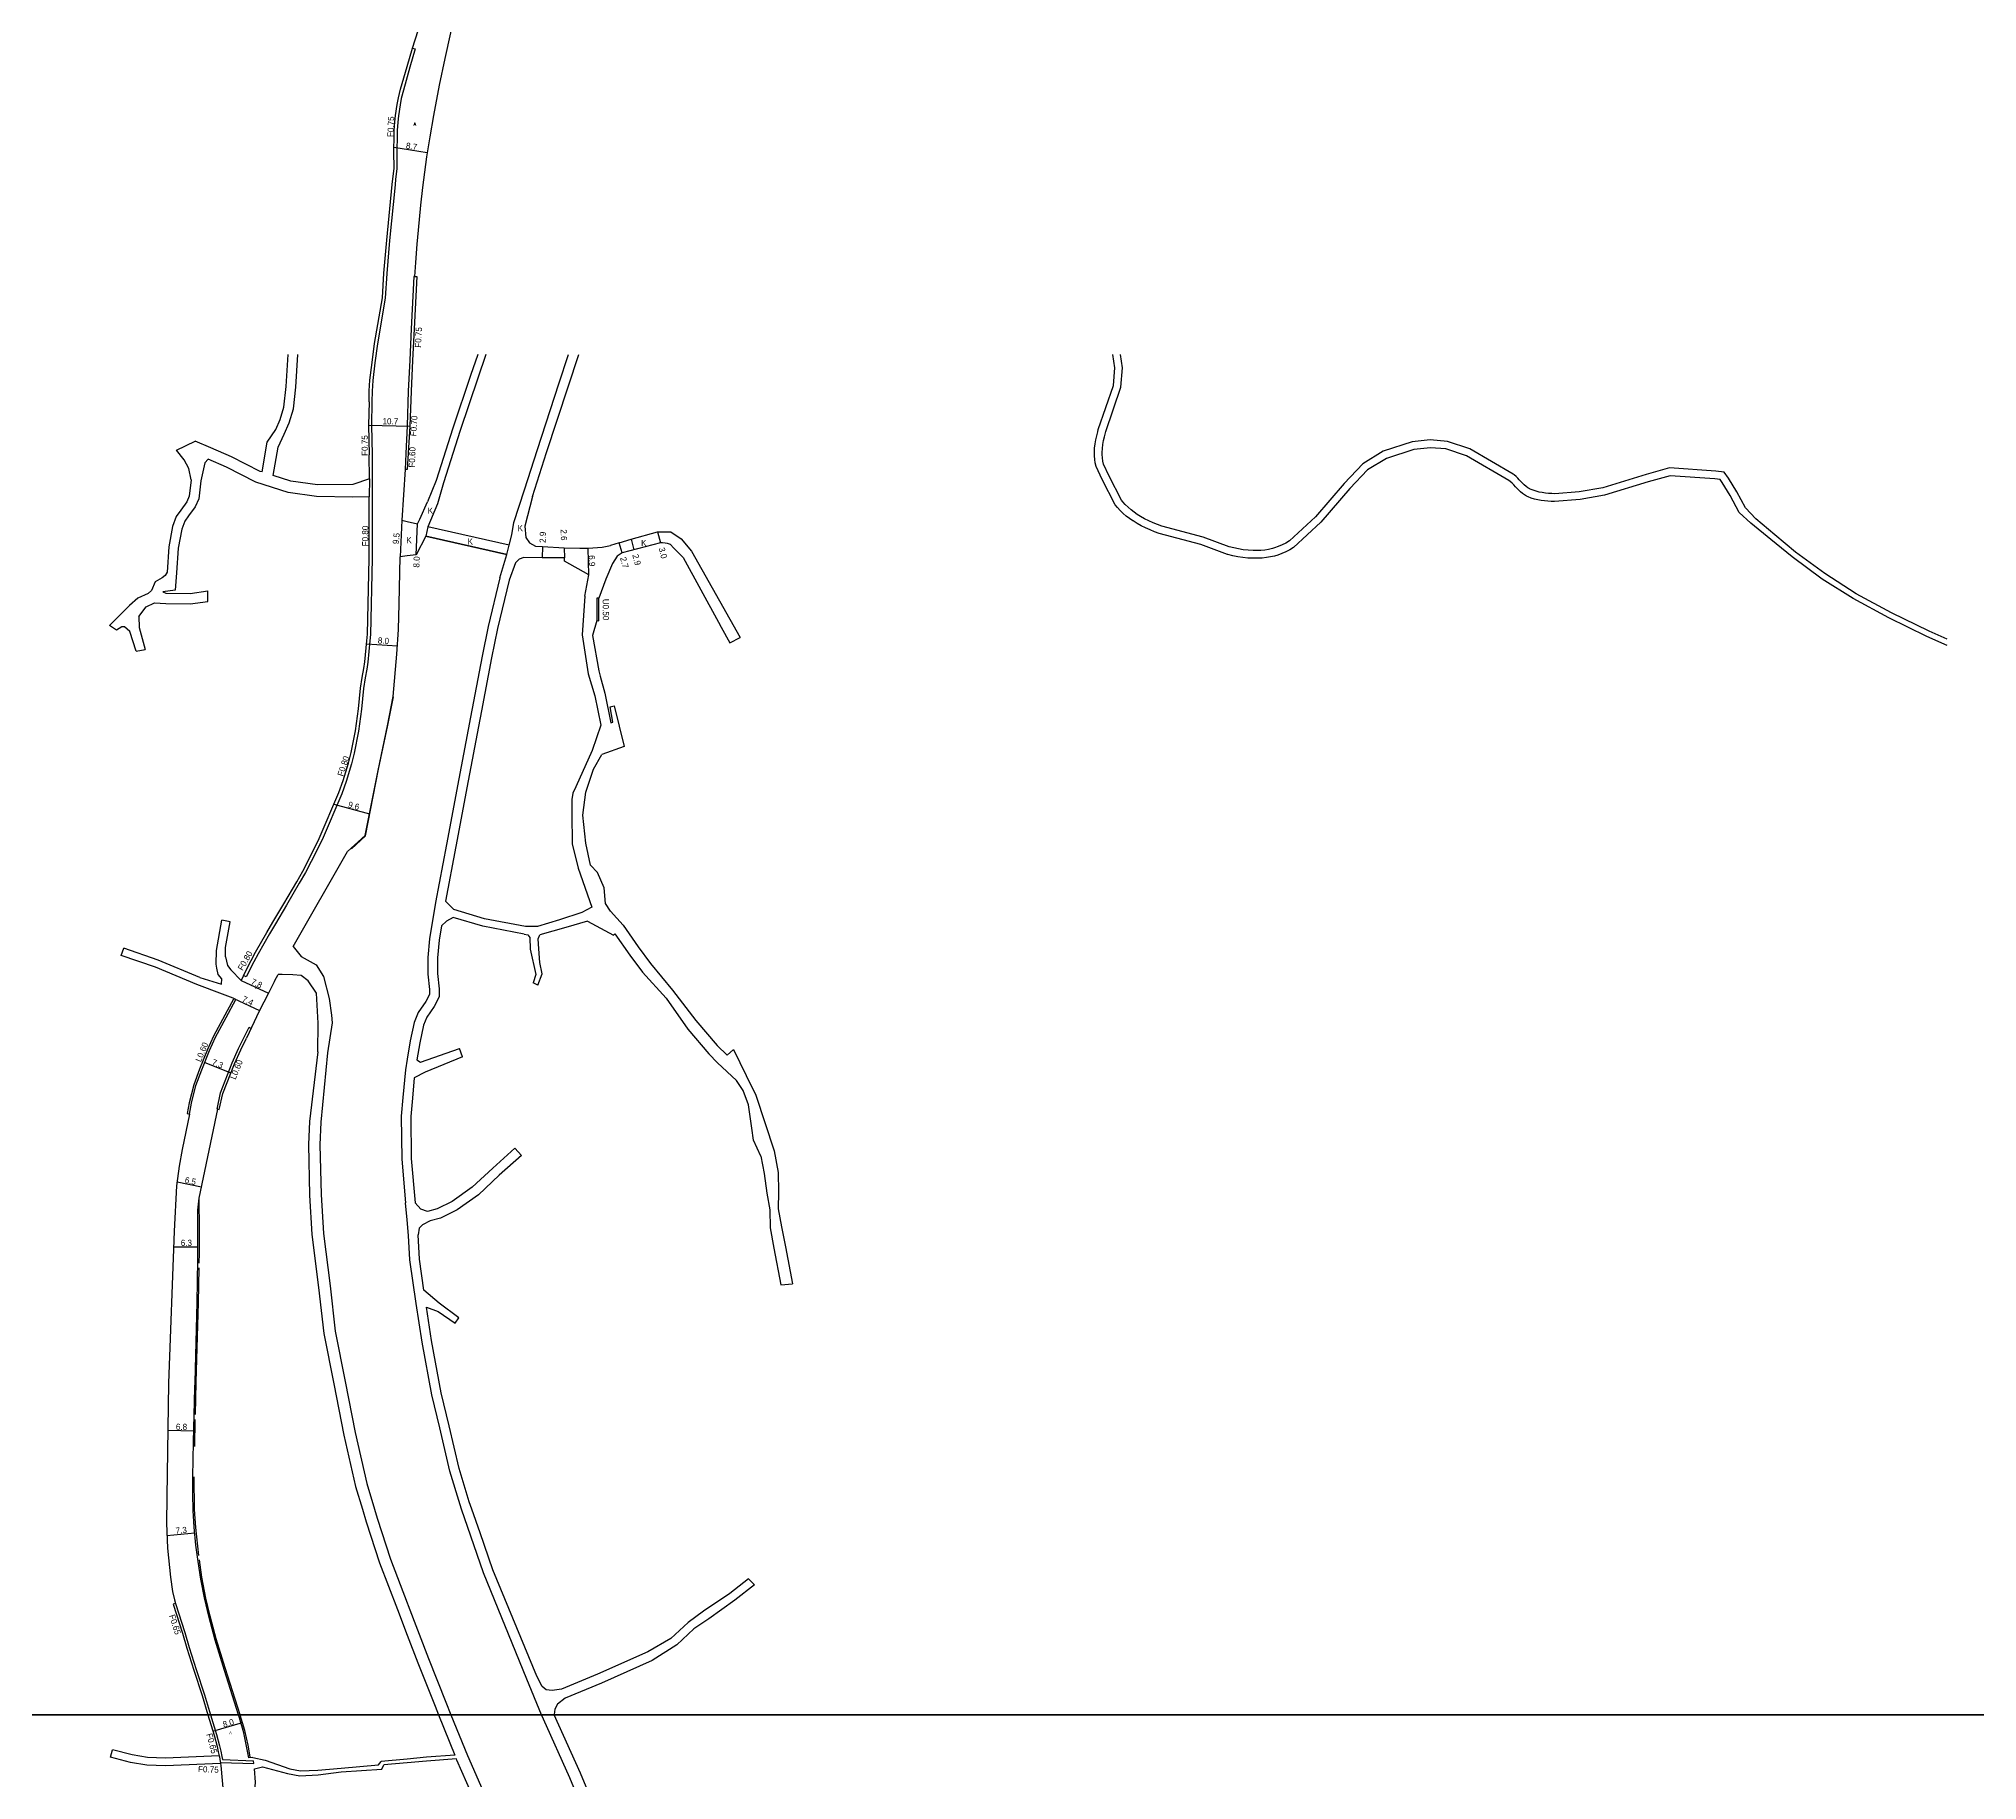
# Model space of a CAD drawing. Header units: metres. Extents: x -8000 to -4000, y -96000 to -93000.
# Drawn here: x -6378 to -5875, y -94817 to -94365 of the extents above; entities that cross this region are included whole.
import ezdxf

# ---------------------------------------------------------------- set-up
doc = ezdxf.new("R2010")
doc.units = ezdxf.units.M
doc.header["$LTSCALE"] = 2.5
for name, color, linetype in [('側溝・桝', 7, 'Continuous'), ('図郭', 7, 'Continuous'), ('幅員', 7, 'Continuous'), ('歩道・分離帯・安全施設', 7, 'Continuous'), ('舗装', 7, 'Continuous'), ('道路', 7, 'Continuous')]:
    doc.layers.add(name, color=color, linetype=linetype)
doc.styles.get("Standard").update_dxf_attribs({"font": ''})
doc.styles.add('YOKO_DECO', font='txt.shx', dxfattribs={"bigfont": 'extfont.shx'})
doc.styles.get('Standard').set_extended_font_data('@MS PGothic')

msp = doc.modelspace()

# ---------------------------------------------------------------- linework, layer by layer
at = {"layer": '側溝・桝'}
for points in [[(-6281.13, -94367.06), (-6280.41, -94367.27), (-6281.83, -94372.05), (-6283.5, -94377.98), (-6284.06, -94380.16), (-6284.38, -94381.83), (-6284.81, -94384.69), (-6284.95, -94386.3), (-6285.13, -94388.49), (-6285.16, -94389.82), (-6285.22, -94393.9), (-6285.17, -94398.4), (-6285.52, -94401.17), (-6285.68, -94402.6), (-6287.1, -94417.05), (-6287.79, -94425.61), (-6288.23, -94432.07), (-6290.23, -94443.94), (-6290.9, -94448.83), (-6291.44, -94453.41), (-6291.62, -94456.18), (-6291.68, -94458.95), (-6291.68, -94458.96)], [(-6280.62, -94426.37), (-6280.77, -94426.37), (-6281.47, -94439.97), (-6281.87, -94448.17), (-6282.23, -94456.18)], [(-6282.23, -94456.18), (-6282.52, -94465.23), (-6282.91, -94472.43)], [(-6291.68, -94458.95), (-6291.8, -94465.01), (-6291.64, -94472.77)], [(-6291.64, -94472.77), (-6291.64, -94473.87), (-6291.62, -94478.91), (-6291.6, -94484.17), (-6291.57, -94499.63), (-6292.03, -94519.38), (-6292.2, -94521.08), (-6292.7, -94526.63), (-6292.98, -94528.4), (-6293.42, -94530.7), (-6293.87, -94533.42), (-6294.38, -94538.81), (-6295.17, -94544.54), (-6296.26, -94550.2), (-6296.97, -94552.99), (-6298.36, -94557.62), (-6299.51, -94560.75), (-6304.64, -94572.71), (-6307.46, -94578.37), (-6308.96, -94581.22), (-6310.54, -94584.02), (-6313.86, -94589.74), (-6316.72, -94594.53), (-6318.26, -94597.2), (-6321.2, -94602.33), (-6322.32, -94604.44), (-6324.32, -94608.33), (-6325.02, -94607.97)], [(-6282.91, -94472.43), (-6283.08, -94476.53)], [(-6292.33, -94478.93), (-6292.39, -94483.68)], [(-6233.22, -94515.8), (-6232.72, -94515.87), (-6232.76, -94509.97)], [(-6332.26, -94624.03), (-6329.49, -94618.87), (-6327, -94614.23), (-6327.54, -94613.93)], [(-6339.09, -94643.98), (-6338.53, -94641.18), (-6337.37, -94636.59), (-6335.86, -94632.53), (-6333.86, -94627.49), (-6332.26, -94624.03)], [(-6331.72, -94642.73), (-6331.87, -94642.7), (-6331.02, -94638.49), (-6327.97, -94630.65), (-6326.31, -94626.97), (-6324.82, -94624.02), (-6323.59, -94621.4), (-6323.02, -94621.71)], [(-6342.69, -94771.08), (-6340.25, -94778.65), (-6339.14, -94782.51), (-6337.3, -94788.23), (-6335.15, -94794.81), (-6333.59, -94800)], [(-6333.59, -94800), (-6332.05, -94805.1), (-6331.24, -94808.12), (-6330.93, -94809.49), (-6330.63, -94810.82), (-6330.48, -94811.66), (-6322.47, -94811.94)], [(-6331.35, -94810.66), (-6331.29, -94810.96), (-6331.06, -94812.16), (-6331.03, -94812.39)], [(-6331.03, -94812.39), (-6322.37, -94812.69)], [(-6322.37, -94812.69), (-6322.47, -94811.94)]]:
    msp.add_lwpolyline(points, dxfattribs=at)
at = {"layer": '図郭'}
for points in [[(-6400, -94800), (-5600, -94800), (-5600, -94200), (-6400, -94200)], [(-6400, -95400), (-5600, -95400), (-5600, -94800), (-6400, -94800)]]:
    msp.add_lwpolyline(points, close=True, dxfattribs=at)
at = {"layer": '幅員'}
for points in [[(-6285.95, -94392.85), (-6277.31, -94394.22)], [(-6292.54, -94465.01), (-6281.82, -94465.27)], [(-6283.93, -94489.7), (-6284.34, -94499.19)], [(-6280.16, -94498.67), (-6279.83, -94490.68)], [(-6217.47, -94492.71), (-6216.72, -94495.62)], [(-6247.37, -94496.55), (-6247.46, -94499.45)], [(-6241.74, -94496.88), (-6241.69, -94499.48)], [(-6235.3, -94503.88), (-6235.55, -94496.99)], [(-6226.72, -94498.2), (-6227.42, -94495.6)], [(-6224.38, -94494.6), (-6223.61, -94497.4)], [(-6293.05, -94521.82), (-6285.07, -94522.34)], [(-6301.54, -94563.5), (-6292.31, -94565.98)], [(-6325.61, -94609.24), (-6318.55, -94612.57)], [(-6327.54, -94613.93), (-6320.85, -94617.08)], [(-6335.09, -94630.58), (-6328.3, -94633.26)], [(-6342.3, -94661.54), (-6335.94, -94662.87)], [(-6343.18, -94678.49), (-6336.85, -94678.49)], [(-6344.7, -94726.09), (-6337.94, -94726.25)], [(-6344.9, -94753.45), (-6337.67, -94752.78)], [(-6333, -94804.28), (-6325.31, -94802.06)]]:
    msp.add_lwpolyline(points, dxfattribs=at)
at = {"layer": '歩道・分離帯・安全施設'}
for points in [[(-6297, -94575.09), (-6293.36, -94571.74), (-6289.94, -94554.4), (-6287.56, -94542.92), (-6286.11, -94535.61)], [(-6336.51, -94682.74), (-6336.43, -94680.11), (-6336.46, -94673.69), (-6336.52, -94666.25)], [(-6337.53, -94722.02), (-6337.28, -94713.62), (-6336.74, -94693.05), (-6336.53, -94683.9)], [(-6337.71, -94730.35), (-6337.55, -94723.31)], [(-6336.67, -94758.67), (-6337.42, -94751.38), (-6337.75, -94746.66), (-6337.86, -94738.21)], [(-6325.91, -94800), (-6329.81, -94787.83), (-6332.09, -94780.25), (-6333.7, -94774.4), (-6334.81, -94769.69), (-6335.84, -94764.24), (-6336.5, -94759.75)], [(-6323.29, -94810.92), (-6323.84, -94807.95), (-6324.72, -94804.12), (-6325.86, -94800.14), (-6325.91, -94800)]]:
    msp.add_lwpolyline(points, dxfattribs=at)
at = {"layer": '道路'}
for points in [[(-6292.42, -94458.95), (-6292.36, -94456.15), (-6292.19, -94453.34), (-6291.64, -94448.74), (-6290.97, -94443.83), (-6288.97, -94431.98), (-6288.54, -94425.56), (-6287.84, -94416.99), (-6286.42, -94402.52), (-6286.25, -94401.08), (-6285.91, -94398.36), (-6285.96, -94393.9), (-6285.9, -94389.8), (-6285.87, -94388.45), (-6285.69, -94386.24), (-6285.55, -94384.61), (-6285.12, -94381.71), (-6284.78, -94380), (-6284.22, -94377.78), (-6282.55, -94371.84), (-6281.13, -94367.06), (-6278.87, -94360.06), (-6275.48, -94348.15), (-6274.96, -94346.26)], [(-6268.25, -94347.11), (-6268.93, -94350.88), (-6270.1, -94356.34), (-6269.79, -94356.41), (-6272.73, -94369.8), (-6274.19, -94376.72), (-6275.71, -94384.58), (-6276.66, -94390.15), (-6277.49, -94395.36), (-6278.53, -94403.28), (-6279.06, -94407.92), (-6279.7, -94414.35), (-6279.99, -94418.05), (-6280.32, -94422.75), (-6280.62, -94426.37), (-6280.01, -94426.41), (-6280.7, -94440.01), (-6281.1, -94448.21), (-6281.46, -94456.21)], [(-6320.21, -94477.18), (-6318.85, -94469.48), (-6316.64, -94466.13), (-6315.5, -94463.56), (-6314.53, -94460.32), (-6313.93, -94455), (-6313.47, -94446.65)], [(-6317.29, -94478.13), (-6316.05, -94470.78), (-6314.44, -94467.33), (-6313.15, -94464.43), (-6312.07, -94460.82), (-6311.44, -94455.2), (-6310.96, -94446.65)], [(-6264.21, -94446.65), (-6266.07, -94452.12), (-6270.7, -94465.82), (-6274.99, -94479.4), (-6277.26, -94484.96)], [(-6262.1, -94446.65), (-6264.2, -94452.82), (-6268.8, -94466.43), (-6273.1, -94480.04), (-6274.67, -94485.5)], [(-6252.04, -94481.8), (-6248.7, -94471.33), (-6243.11, -94454.31), (-6240.61, -94446.65)], [(-6249.98, -94483.6), (-6246.32, -94472.09), (-6240.72, -94455.03), (-6237.98, -94446.65)], [(-5933.52, -94490.52), (-5936.59, -94487.72), (-5938.9, -94483.3), (-5940.99, -94479.89), (-5941.54, -94479.12), (-5942.87, -94478.95), (-5954.5, -94478.17), (-5960.18, -94479.79), (-5971.51, -94483.22), (-5977.88, -94484.34), (-5984.53, -94484.89), (-5985.4, -94484.84), (-5986.28, -94484.77), (-5987.16, -94484.68), (-5988.03, -94484.57), (-5988.9, -94484.42), (-5989.75, -94484.22), (-5990.58, -94483.97), (-5991.39, -94483.66), (-5991.82, -94483.45), (-5992.37, -94483.15), (-5992.87, -94482.78), (-5993.34, -94482.38), (-5993.8, -94481.94), (-5994.24, -94481.48), (-5994.67, -94481.02), (-5995.11, -94480.56), (-5995.56, -94480.11), (-5996.03, -94479.69), (-5996.43, -94479.38), (-6007.35, -94473.01), (-6012.74, -94471.21), (-6016.78, -94470.88), (-6021.1, -94471.37), (-6028.21, -94473.65), (-6033.07, -94476.6), (-6037.7, -94481.49), (-6045.2, -94490.24), (-6052.28, -94496.77), (-6053.26, -94497.37), (-6054.28, -94497.91), (-6055.34, -94498.38), (-6056.42, -94498.77), (-6057.25, -94499.02), (-6058.3, -94499.27), (-6059.36, -94499.44), (-6060.44, -94499.55), (-6061.52, -94499.61), (-6062.59, -94499.61), (-6062.88, -94499.61), (-6064.19, -94499.54), (-6065.5, -94499.4), (-6066.8, -94499.19), (-6068.09, -94498.94), (-6069.37, -94498.63), (-6069.49, -94498.6), (-6076.41, -94496.05), (-6087.24, -94493.16), (-6088.41, -94492.71), (-6089.57, -94492.24), (-6090.72, -94491.72), (-6091.85, -94491.17), (-6092.94, -94490.56), (-6094, -94489.9), (-6094.03, -94489.88), (-6094.9, -94489.27), (-6095.74, -94488.63), (-6096.56, -94487.94), (-6097.33, -94487.21), (-6098.05, -94486.43), (-6098.64, -94485.72), (-6102.01, -94479.14), (-6103.59, -94475.73), (-6103.81, -94474.83), (-6103.95, -94473.91), (-6104.03, -94472.98), (-6104.03, -94472.05), (-6103.97, -94470.98), (-6103.84, -94469.92), (-6103.65, -94468.87), (-6103.43, -94467.82), (-6103.18, -94466.78), (-6103.03, -94466.16), (-6099.11, -94454.73), (-6098.73, -94450.17), (-6099.26, -94446.65)], [(-5932.22, -94489.35), (-5934.95, -94486.53), (-5937.16, -94482.32), (-5939.32, -94478.77), (-5940.43, -94477.25), (-5942.67, -94476.96), (-5954.71, -94476.15), (-5960.74, -94477.87), (-5971.97, -94481.27), (-5978.14, -94482.35), (-5984.42, -94482.87), (-5985.24, -94482.82), (-5986.07, -94482.76), (-5986.9, -94482.67), (-5987.72, -94482.56), (-5988.53, -94482.4), (-5989.33, -94482.2), (-5990.11, -94481.94), (-5990.86, -94481.62), (-5990.91, -94481.6), (-5991.43, -94481.3), (-5991.92, -94480.94), (-5992.38, -94480.54), (-5992.82, -94480.12), (-5993.24, -94479.67), (-5993.67, -94479.22), (-5994.09, -94478.78), (-5994.53, -94478.35), (-5995, -94477.95), (-5995.25, -94477.76), (-6006.52, -94471.18), (-6012.34, -94469.24), (-6016.82, -94468.87), (-6021.52, -94469.4), (-6029.05, -94471.82), (-6034.33, -94475.03), (-6039.19, -94480.15), (-6046.64, -94488.85), (-6053.4, -94495.08), (-6054.32, -94495.64), (-6055.28, -94496.14), (-6056.27, -94496.57), (-6057.29, -94496.92), (-6057.78, -94497.07), (-6058.78, -94497.3), (-6059.78, -94497.46), (-6060.8, -94497.55), (-6061.82, -94497.6), (-6062.83, -94497.59), (-6064.09, -94497.53), (-6065.36, -94497.39), (-6066.61, -94497.18), (-6067.85, -94496.93), (-6068.99, -94496.66), (-6075.8, -94494.15), (-6086.54, -94491.27), (-6087.67, -94490.84), (-6088.8, -94490.38), (-6089.91, -94489.88), (-6090.99, -94489.34), (-6092.05, -94488.75), (-6092.91, -94488.21), (-6093.73, -94487.63), (-6094.52, -94487.01), (-6095.29, -94486.36), (-6096.01, -94485.66), (-6096.68, -94484.91), (-6097.03, -94484.48), (-6100.21, -94478.27), (-6101.64, -94475.17), (-6101.84, -94474.35), (-6101.96, -94473.5), (-6102.01, -94472.65), (-6102.01, -94472.09), (-6101.95, -94471.07), (-6101.82, -94470.05), (-6101.64, -94469.04), (-6101.42, -94468.04), (-6101.18, -94467.04), (-6101.08, -94466.66), (-6097.14, -94455.14), (-6096.71, -94450.1), (-6097.24, -94446.65)], [(-6281.46, -94456.21), (-6281.82, -94465.27), (-6282.3, -94472.28)], [(-6292.42, -94458.95), (-6292.54, -94465.01), (-6292.36, -94472.77)], [(-6342.39, -94471.51), (-6337.55, -94469.18)], [(-6338.63, -94479.21), (-6339.23, -94476.29), (-6340.44, -94474.04), (-6342.39, -94471.51)], [(-6333.48, -94470.95), (-6337.55, -94469.18)], [(-6334.21, -94473.9), (-6335.07, -94474.8), (-6336.14, -94479.49)], [(-6296.65, -94483.7), (-6306.09, -94483.54), (-6313.42, -94482.54), (-6321.84, -94479.81), (-6329.44, -94475.94), (-6334.21, -94473.9)], [(-6320.21, -94477.18), (-6320.69, -94477.03), (-6328.17, -94473.23), (-6333.48, -94470.95)], [(-6292.33, -94478.93), (-6292.36, -94472.77)], [(-6282.3, -94472.28), (-6282.48, -94476.56), (-6283.08, -94476.53), (-6283.93, -94489.7)], [(-6296.6, -94480.46), (-6305.81, -94480.55), (-6312.75, -94479.6), (-6317.29, -94478.13)], [(-6292.33, -94478.93), (-6296.6, -94480.46)], [(-6338.63, -94479.21), (-6339.1, -94483.46), (-6339.79, -94484.97), (-6341.31, -94487.09), (-6342.5, -94488.76), (-6343.47, -94491.34), (-6344.46, -94496.65), (-6344.89, -94503.21)], [(-6336.14, -94479.49), (-6336.66, -94484.13), (-6337.61, -94486.23), (-6339.29, -94488.56), (-6340.28, -94489.95), (-6341.05, -94492.01), (-6341.97, -94496.97), (-6342.4, -94503.37)], [(-6325.02, -94607.97), (-6323.01, -94604.08), (-6321.88, -94601.95), (-6318.94, -94596.81), (-6317.4, -94594.14), (-6314.54, -94589.34), (-6311.22, -94583.63), (-6309.64, -94580.85), (-6308.16, -94578.01), (-6305.35, -94572.38), (-6300.23, -94560.47), (-6299.11, -94557.37), (-6297.72, -94552.79), (-6297.03, -94550.03), (-6295.94, -94544.42), (-6295.16, -94538.72), (-6294.65, -94533.32), (-6294.19, -94530.56), (-6293.75, -94528.27), (-6293.48, -94526.54), (-6292.98, -94521.01), (-6292.81, -94519.33), (-6292.35, -94499.62), (-6292.38, -94484.17), (-6292.39, -94483.68), (-6296.65, -94483.7)], [(-6256.05, -94496.19), (-6255.31, -94493.54), (-6254.79, -94490.3), (-6252.04, -94481.8)], [(-6249.98, -94483.6), (-6251.99, -94491.27), (-6251.68, -94494.24), (-6250.73, -94495.59), (-6249.19, -94496.5)], [(-6279.83, -94490.68), (-6279.25, -94489.47), (-6277.26, -94484.96)], [(-6274.67, -94485.5), (-6277.15, -94491.42)], [(-6283.93, -94489.7), (-6282.51, -94490.04)], [(-6282.51, -94490.04), (-6279.83, -94490.68)], [(-6277.69, -94493.82), (-6280.16, -94498.67), (-6282.51, -94498.96)], [(-6256.6, -94498.59), (-6277.69, -94493.82)], [(-6256.6, -94498.59), (-6277.69, -94493.82)], [(-6256.05, -94496.19), (-6277.15, -94491.42)], [(-6256.05, -94496.19), (-6277.15, -94491.42)], [(-6227.42, -94495.6), (-6224.38, -94494.6), (-6217.47, -94492.71)], [(-6217.47, -94492.71), (-6214.05, -94492.72), (-6211.39, -94494.57), (-6208.71, -94497.78), (-6196, -94520.21)], [(-5882.53, -94522.22), (-5887.87, -94519.95), (-5897.73, -94515.08), (-5906.96, -94510.08), (-5915.01, -94504.99), (-5922.8, -94499.2), (-5928.39, -94494.76), (-5933.52, -94490.52)], [(-5882.53, -94520.59), (-5887.24, -94518.58), (-5897.04, -94513.75), (-5906.17, -94508.8), (-5914.34, -94503.6), (-5921.91, -94497.99), (-5927.27, -94493.48), (-5932.22, -94489.35)], [(-6282.51, -94498.96), (-6284.34, -94499.19)], [(-6258.46, -94504.68), (-6256.6, -94498.59)], [(-6249.19, -94496.5), (-6247.37, -94496.55), (-6241.74, -94496.88), (-6237.64, -94496.95), (-6235.55, -94496.99), (-6231.87, -94496.76), (-6229.75, -94496.29)], [(-6227.42, -94495.6), (-6229.75, -94496.29)], [(-6216.72, -94495.62), (-6226.72, -94498.2), (-6227.98, -94499.09), (-6229.16, -94500.94)], [(-6213.34, -94496.87), (-6214.16, -94496.04), (-6214.9, -94495.77), (-6215.52, -94495.65), (-6216.19, -94495.6), (-6216.72, -94495.62)], [(-6213.34, -94496.87), (-6210.88, -94499.4), (-6201.69, -94516.21), (-6200.97, -94517.53), (-6198.75, -94521.6)], [(-6344.89, -94503.21), (-6345.35, -94504.04), (-6346.19, -94504.65), (-6347.94, -94505.76)], [(-6342.4, -94503.37), (-6342.74, -94507.93), (-6345.99, -94508.35)], [(-6312.09, -94600.46), (-6298.01, -94575.77), (-6293.43, -94571.58), (-6290.07, -94554.73), (-6287.67, -94543.17), (-6286.2, -94535.49), (-6285.21, -94524.47), (-6284.8, -94518.12), (-6284.59, -94511.4), (-6284.34, -94499.19)], [(-6252.24, -94499.4), (-6253.43, -94499.86), (-6254.37, -94500.83), (-6256.03, -94505.26)], [(-6241.69, -94499.48), (-6247.46, -94499.45), (-6252.24, -94499.4)], [(-6235.3, -94503.88), (-6241.67, -94500.37), (-6241.69, -94499.48)], [(-6236.42, -94509.43), (-6235.3, -94503.88)], [(-6229.16, -94500.94), (-6230.94, -94505.01), (-6232.76, -94509.97), (-6233.26, -94509.98)], [(-6347.94, -94505.76), (-6348.96, -94508), (-6349.8, -94508.72), (-6352.5, -94509.94), (-6354.6, -94511.84)], [(-6345.99, -94508.35), (-6345.21, -94508.7), (-6338.88, -94508.74), (-6334.28, -94508.1)], [(-6334.3, -94510.79), (-6334.28, -94508.1)], [(-6258.46, -94504.68), (-6261.49, -94517.31), (-6263.07, -94525.01), (-6266.11, -94540.84), (-6269.14, -94556.91), (-6272.3, -94573.94), (-6275.15, -94588.99)], [(-6256.03, -94505.26), (-6259.05, -94517.85), (-6260.62, -94525.5), (-6263.25, -94539.2), (-6264.03, -94543.32), (-6266.69, -94557.41), (-6269.85, -94574.46), (-6272.55, -94588.65)], [(-6359.87, -94517.07), (-6354.6, -94511.84)], [(-6352.25, -94514.76), (-6350.33, -94512.19), (-6348.14, -94511.2)], [(-6348.14, -94511.2), (-6345.23, -94511.38), (-6338.9, -94511.43), (-6334.3, -94510.79)], [(-6236.42, -94509.43), (-6237.08, -94519.46), (-6235.47, -94529.64)], [(-6233.26, -94509.98), (-6233.22, -94515.8), (-6234.43, -94519.65), (-6232.76, -94528.8), (-6232.39, -94530.26), (-6231.17, -94534.61), (-6229.64, -94542.32)], [(-6358, -94518.29), (-6359.87, -94517.07)], [(-6352.87, -94523.72), (-6354.59, -94518.59), (-6355.95, -94517.38), (-6356.6, -94517.38), (-6358, -94518.29)], [(-6352.25, -94514.76), (-6352.1, -94517.62), (-6350.57, -94523.29)], [(-6352.87, -94523.72), (-6350.57, -94523.29)], [(-6198.75, -94521.6), (-6196, -94520.21)], [(-6235.47, -94529.64), (-6233.74, -94535.3), (-6232.26, -94542.93)], [(-6228.75, -94537.96), (-6226.12, -94548.5), (-6231.96, -94550.54)], [(-6229.83, -94538.2), (-6228.75, -94537.96)], [(-6229.64, -94542.32), (-6229.12, -94542.17), (-6229.83, -94538.2)], [(-6232.26, -94542.93), (-6234.48, -94549.51)], [(-6234.48, -94549.51), (-6238.71, -94558.95), (-6239.49, -94560.58), (-6239.74, -94562.26), (-6239.75, -94565.99)], [(-6236.86, -94566.3), (-6236.13, -94560.34), (-6234.13, -94554.38), (-6231.96, -94550.54)], [(-6239.75, -94565.99), (-6239.64, -94573.76), (-6238.09, -94580.08), (-6234.56, -94590.25)], [(-6231.03, -94589.29), (-6231.36, -94585.21), (-6233.1, -94581.24), (-6234.9, -94579.31), (-6236.15, -94573.59), (-6236.86, -94566.3)], [(-6275.15, -94588.99), (-6276.74, -94598.5), (-6277.16, -94603.31), (-6277.17, -94607.65), (-6276.7, -94611.62), (-6276.7, -94612.88), (-6277.67, -94614.75), (-6279.66, -94617.57), (-6280.68, -94620.16), (-6281.72, -94624.98), (-6282.51, -94629.69)], [(-6272.55, -94588.65), (-6270.41, -94590.86)], [(-6226.44, -94594.91), (-6229.73, -94591.25), (-6231.03, -94589.29)], [(-6332.02, -94601.53), (-6330.68, -94593.64)], [(-6328.53, -94594.06), (-6330.68, -94593.64)], [(-6329.68, -94603.1), (-6329.67, -94600.69), (-6328.53, -94594.06)], [(-6270.59, -94592.89), (-6272.28, -94593.87), (-6273.62, -94595.07)], [(-6252.15, -94597.25), (-6262.89, -94595.17), (-6270.59, -94592.89)], [(-6251.77, -94595.29), (-6262.41, -94593.22), (-6270.41, -94590.86)], [(-6237.15, -94591.64), (-6242.92, -94593.5), (-6248.7, -94595.29)], [(-6235.7, -94593.91), (-6241.27, -94595.55), (-6248.05, -94597.4)], [(-6234.56, -94590.25), (-6237.15, -94591.64)], [(-6235.7, -94593.91), (-6228.97, -94597.48), (-6228.55, -94597.14)], [(-6273.62, -94595.07), (-6274.25, -94598.81), (-6274.66, -94603.43), (-6274.67, -94607.5), (-6274.2, -94611.47), (-6274.2, -94613.49), (-6275.53, -94616.05), (-6277.44, -94618.77), (-6278.28, -94620.89), (-6279.26, -94625.45), (-6280.02, -94629.93)], [(-6252.15, -94597.25), (-6251.17, -94597.46), (-6250.63, -94598.12), (-6250.57, -94601.13)], [(-6248.7, -94595.29), (-6251.77, -94595.29)], [(-6248.35, -94601.07), (-6248.52, -94598.49), (-6248.05, -94597.4)], [(-6228.55, -94597.14), (-6224.65, -94602.74), (-6221.41, -94607.08), (-6215.29, -94613.84), (-6209.65, -94621.91), (-6204.13, -94628.37), (-6201.91, -94630.66)], [(-6226.44, -94594.91), (-6222.54, -94600.52), (-6219.3, -94604.86), (-6213.6, -94611.79), (-6207.54, -94619.69), (-6202.02, -94626.14), (-6199.37, -94628.65)], [(-6356.79, -94602.77), (-6356.14, -94600.88)], [(-6337.14, -94610.35), (-6347.9, -94605.84), (-6356.79, -94602.77)], [(-6336.36, -94608.5), (-6347.18, -94603.97), (-6356.14, -94600.88)], [(-6336.36, -94608.5), (-6330.71, -94610.26), (-6330.65, -94608.81), (-6331.61, -94607.73), (-6331.97, -94606.04), (-6332.15, -94605.08), (-6332.02, -94601.53)], [(-6329.68, -94603.1), (-6329.2, -94605.39), (-6328.3, -94606.53), (-6325.61, -94609.24)], [(-6312.09, -94600.46), (-6310.07, -94603.01), (-6306.16, -94605.19), (-6304.24, -94608.26), (-6302.81, -94613.92), (-6302.21, -94618.32), (-6301.98, -94620.24), (-6303.25, -94628.07)], [(-6250.57, -94601.13), (-6249.14, -94607.7), (-6249.81, -94609.92)], [(-6248.61, -94610.53), (-6247.46, -94607.52), (-6248.09, -94604.63), (-6248.35, -94601.07)], [(-6325.02, -94607.97), (-6325.61, -94609.24)], [(-6316.99, -94609.48), (-6318.55, -94612.57)], [(-6316.99, -94609.48), (-6316.89, -94609.27), (-6316.04, -94607.71)], [(-6305.72, -94627.82), (-6305.65, -94620.36), (-6306.05, -94612.59), (-6308.21, -94609.34), (-6310.08, -94608.01), (-6312.18, -94607.82), (-6315.03, -94607.72), (-6316.04, -94607.71)], [(-6327.74, -94613.83), (-6330.5, -94612.83), (-6337.14, -94610.35)], [(-6327.54, -94613.93), (-6332.81, -94623.76)], [(-6327.74, -94613.83), (-6327.54, -94613.93)], [(-6318.55, -94612.57), (-6320.94, -94617.27), (-6324.24, -94624.3)], [(-6248.61, -94610.53), (-6249.81, -94609.92)], [(-6332.81, -94623.76), (-6334.42, -94627.24), (-6336.43, -94632.31), (-6337.96, -94636.41), (-6339.13, -94641.03), (-6339.68, -94643.85), (-6339.09, -94643.98), (-6340.93, -94653.19), (-6341.72, -94657.53), (-6342.46, -94662.64), (-6343.02, -94674.41), (-6344.53, -94713.92), (-6344.94, -94743.4), (-6344.99, -94750.24), (-6344.81, -94756.76), (-6344.01, -94764.29), (-6343.44, -94767.98), (-6342.95, -94770.12), (-6342.69, -94771.08), (-6343.32, -94771.3), (-6340.89, -94778.84), (-6339.78, -94782.71), (-6337.93, -94788.43), (-6335.79, -94795.01), (-6334.28, -94800)], [(-6336.87, -94668.96), (-6336.56, -94665.86), (-6331.72, -94642.73), (-6331.31, -94642.81), (-6330.43, -94638.66), (-6327.38, -94630.9), (-6325.73, -94627.25), (-6324.24, -94624.3)], [(-6305.72, -94627.82), (-6307.92, -94645.88), (-6308.17, -94651.9), (-6307.89, -94665.02), (-6307.25, -94675.26), (-6305.53, -94688.99), (-6304.17, -94700.97)], [(-6303.25, -94628.07), (-6304.93, -94646.12), (-6305.17, -94651.93), (-6304.89, -94664.9), (-6304.26, -94674.98), (-6302.55, -94688.6), (-6301.22, -94700.39)], [(-6282.51, -94629.69), (-6282.99, -94632.5), (-6283.67, -94639.66), (-6284.04, -94644.54), (-6283.94, -94655.67), (-6282.93, -94667.05)], [(-6268.13, -94629.15), (-6277.82, -94633.05), (-6280.68, -94634.59)], [(-6280.02, -94629.93), (-6279.08, -94630.46)], [(-6279.08, -94630.46), (-6268.91, -94626.93)], [(-6268.13, -94629.15), (-6268.91, -94626.93)], [(-6199.37, -94628.65), (-6197.75, -94627.23), (-6194.45, -94633.98)], [(-6280.68, -94634.59), (-6281.18, -94639.87), (-6281.53, -94644.62), (-6281.44, -94655.55), (-6280.41, -94667.04)], [(-6196.98, -94635.3), (-6201.91, -94630.66)], [(-6194.45, -94633.98), (-6192, -94639.04), (-6187.21, -94653.5)], [(-6190.7, -94654.94), (-6192.56, -94650.72), (-6193.03, -94647.65), (-6193.86, -94641.57), (-6195.24, -94637.89), (-6196.98, -94635.3)], [(-6254.52, -94652.84), (-6260.3, -94658), (-6265.6, -94662.99), (-6270.84, -94666.71), (-6274.76, -94668.63), (-6277.22, -94669.29)], [(-6252.85, -94654.7), (-6258.61, -94659.84), (-6264.02, -94664.93), (-6269.56, -94668.87), (-6273.87, -94670.99), (-6276.58, -94671.71)], [(-6252.85, -94654.7), (-6254.52, -94652.84)], [(-6190.7, -94654.94), (-6189.81, -94659.45), (-6189.09, -94664.51), (-6188.32, -94668.85), (-6188.27, -94673.54), (-6187.26, -94678.78), (-6185.47, -94688.36)], [(-6187.21, -94653.5), (-6186.14, -94659.16), (-6186.09, -94664.22), (-6186.15, -94668.61), (-6185.26, -94673.25), (-6184.25, -94678.49), (-6182.46, -94688.06)], [(-6326.32, -94800), (-6329.99, -94788.48), (-6332.38, -94780.6), (-6333.96, -94774.77), (-6335.15, -94769.67), (-6336.08, -94764.81), (-6336.81, -94760.24), (-6337.37, -94755.96), (-6337.81, -94751.28), (-6338.06, -94746.93), (-6338.22, -94742.66), (-6338.22, -94738.19), (-6338.02, -94729.21), (-6337.68, -94715.08), (-6337.59, -94713.61), (-6337.06, -94692.92), (-6336.85, -94681.83), (-6336.87, -94668.96)], [(-6282.51, -94671.49), (-6282.93, -94667.05)], [(-6277.22, -94669.29), (-6278.97, -94668.69), (-6280.41, -94667.04)], [(-6282.14, -94675.48), (-6282.51, -94671.49)], [(-6276.58, -94671.71), (-6278.55, -94672.72), (-6279.4, -94673.62), (-6279.64, -94675.37)], [(-6262.67, -94763.15), (-6265.95, -94753.59), (-6268.39, -94746.64), (-6268.79, -94745.51), (-6271.4, -94736.71), (-6274.04, -94725.49), (-6276.14, -94716.9), (-6278.66, -94703.24), (-6280.17, -94693.19), (-6281.84, -94681.87), (-6282.14, -94675.48)], [(-6278.16, -94689.71), (-6279.35, -94681.63), (-6279.64, -94675.37)], [(-6269.09, -94696.94), (-6274.2, -94693.08), (-6278.16, -94689.71)], [(-6185.47, -94688.36), (-6182.46, -94688.06)], [(-6277.5, -94694.12), (-6274.5, -94695.3), (-6270.06, -94698.26)], [(-6260.31, -94762.33), (-6263.6, -94752.75), (-6265.75, -94746.64), (-6266.41, -94744.74), (-6268.98, -94736.07), (-6271.61, -94724.93), (-6273.7, -94716.37), (-6276.2, -94702.82), (-6277.5, -94694.12)], [(-6301.22, -94700.39), (-6298.66, -94713.47), (-6296.05, -94726.73), (-6293.03, -94739.95), (-6291.03, -94746.63)], [(-6270.06, -94698.26), (-6269.09, -94696.94)], [(-6304.17, -94700.97), (-6301.6, -94714.04), (-6298.98, -94727.35), (-6295.94, -94740.72), (-6294.16, -94746.63)], [(-6294.16, -94746.63), (-6293.19, -94749.87), (-6289.72, -94760.59), (-6285.05, -94772.7), (-6282.51, -94779.33), (-6279.78, -94786.5), (-6275.29, -94797.82), (-6274.4, -94800)], [(-6291.03, -94746.63), (-6290.32, -94748.98), (-6286.89, -94759.59), (-6282.51, -94770.93), (-6282.26, -94771.59), (-6276.98, -94785.4), (-6272.5, -94796.72), (-6271.16, -94800)], [(-6251.45, -94790.76), (-6262.67, -94763.15)], [(-6248.87, -94789.99), (-6260.31, -94762.33)], [(-6193.84, -94764.68), (-6198.72, -94768.52), (-6205.59, -94773.09), (-6209.56, -94776.09), (-6214.08, -94780.17), (-6220.04, -94783.65), (-6233.05, -94789.47), (-6242.44, -94793.37)], [(-6192.34, -94766.25), (-6193.84, -94764.68)], [(-6192.34, -94766.25), (-6197.46, -94770.21), (-6204.14, -94775.13), (-6208.06, -94777.72), (-6212.52, -94781.86), (-6218.9, -94785.88), (-6232.05, -94791.77), (-6241.48, -94795.68)], [(-6247.59, -94800), (-6251.45, -94790.76)], [(-6242.44, -94793.37), (-6244.84, -94793.73), (-6246.41, -94793.54), (-6247.49, -94792.7), (-6248.87, -94789.99)], [(-6241.48, -94795.68), (-6243.47, -94797.22), (-6244.19, -94798.6), (-6244.37, -94799.93)], [(-6334.28, -94800), (-6332.69, -94805.28), (-6331.89, -94808.28), (-6331.58, -94809.63), (-6331.35, -94810.66)], [(-6322.59, -94811.1), (-6323.66, -94811.23), (-6324.21, -94808.2), (-6324.94, -94804.75), (-6326.06, -94800.81), (-6326.32, -94800)], [(-6274.4, -94800), (-6270.11, -94810.53)], [(-6271.16, -94800), (-6266.84, -94810.63), (-6261.69, -94822.42), (-6257.8, -94831.15), (-6253.69, -94840.94), (-6250.31, -94850.1), (-6247.54, -94857.49), (-6244.19, -94868.92), (-6241.81, -94877.89)], [(-6247.11, -94801.15), (-6247.59, -94800)], [(-6219.12, -94872.21), (-6221.51, -94863.15), (-6224.64, -94854.89), (-6228.17, -94845.49), (-6234.12, -94831.23), (-6240.3, -94816.36), (-6247.11, -94801.15)], [(-6244.34, -94800), (-6244.37, -94799.93)], [(-6215.81, -94871.26), (-6218.68, -94862.16), (-6221.85, -94853.79), (-6225.38, -94844.39), (-6231.31, -94830.17), (-6237.54, -94815.17), (-6244.34, -94800)], [(-6359.55, -94811.05), (-6359.03, -94809.11)], [(-6331, -94812.64), (-6345.32, -94813.31), (-6350.16, -94813.11), (-6354.4, -94812.4), (-6359.55, -94811.05)], [(-6331.35, -94810.66), (-6345.32, -94811.3), (-6349.96, -94811.12), (-6353.98, -94810.45), (-6359.03, -94809.11)], [(-6322.59, -94811.1), (-6319.4, -94811.83), (-6313.03, -94814.07), (-6310.2, -94814.56), (-6305.69, -94814.38), (-6299.68, -94813.91), (-6289.99, -94813.03)], [(-6270.11, -94810.53), (-6277.53, -94811.06), (-6282.51, -94811.52), (-6289.27, -94812.13)], [(-6331, -94812.64), (-6330.93, -94813.23), (-6330.23, -94820.99), (-6330.55, -94828.48), (-6332.32, -94855.93), (-6332.16, -94860.09), (-6332.01, -94861.46)], [(-6324.61, -94863.71), (-6323.99, -94863.7), (-6324.29, -94858.19), (-6324.39, -94853.12), (-6324.27, -94850.58), (-6323.96, -94846.42), (-6322.83, -94831.98), (-6322.95, -94831.97), (-6322.82, -94830.06), (-6322.49, -94824.16), (-6322.13, -94820.98), (-6321.92, -94817.56), (-6322.2, -94814.07)], [(-6322.2, -94814.07), (-6320.07, -94813.52), (-6313.59, -94815.29), (-6310.4, -94815.84), (-6305.63, -94815.66), (-6299.68, -94814.88), (-6289.09, -94814.11)], [(-6289.99, -94813.03), (-6289.27, -94812.13)], [(-6289.09, -94814.11), (-6288.55, -94813.03)], [(-6269.72, -94811.5), (-6277.46, -94812.06), (-6282.51, -94812.5), (-6288.55, -94813.03)], [(-6243.81, -94887.94), (-6243.27, -94886.21), (-6243.15, -94884.87), (-6243.46, -94881.33), (-6244.49, -94876.46), (-6246.72, -94869.57), (-6250.37, -94858.49), (-6253.12, -94851.14), (-6256.48, -94842.04), (-6260.55, -94832.35), (-6264.44, -94823.61), (-6269.6, -94811.8), (-6269.72, -94811.5)]]:
    msp.add_lwpolyline(points, dxfattribs=at)
at = {"layer": '道路', "flags": 128}
msp.add_lwpolyline([(-6277.69, -94493.82), (-6256.6, -94498.59), (-6256.05, -94496.19), (-6277.15, -94491.42)], close=True, dxfattribs=at)

# ---------------------------------------------------------------- texts
at = {"layer": '側溝・桝'}
for s, rotation, p in [('F0.75', 88, (-6286.07, -94390.2)), ('F0.75', 87, (-6278.95, -94444.95)), ('F0.70', 87, (-6280.13, -94467.94)), ('F0.75', 90, (-6292.75, -94473)), ('F0.60', 88, (-6280.52, -94476.08)), ('F0.80', 90, (-6292.61, -94496.5)), ('U0.50', 270.4318, (-6231.74, -94510.15)), ('F0.80', 72, (-6299.16, -94556.38)), ('F0.80', 60, (-6325.25, -94606.86)), ('L0.60', 67.4429, (-6336.12, -94630.59)), ('L0.60', 68, (-6327.11, -94635.14)), ('F0.65', 288, (-6344.4, -94774.27)), ('F0.65', 285, (-6334.71, -94805.08)), ('F0.75', 358, (-6336.85, -94814.91))]:
    msp.add_text(s, height=1.6, rotation=rotation, dxfattribs=at).set_placement(p)
at = {"layer": '幅員'}
for s, rotation, p in [('8.7', 351, (-6282.94, -94393.16)), ('10.7', 359, (-6288.93, -94464.79)), ('9.5', 83.6063, (-6284.74, -94496)), ('2.9', 88.4093, (-6246.55, -94495.63)), ('2.6', 271.1009, (-6242.64, -94492.1)), ('6.9', 272.1033, (-6235.38, -94498.83)), ('2.9', 285.3986, (-6224.06, -94498.78)), ('3.0', 284.4851, (-6217.23, -94497.01)), ('8.0', 87.585, (-6279.36, -94502.05)), ('2.7', 284.9948, (-6227.25, -94499.51)), ('8.0', 356, (-6290.19, -94521.71)), ('9.6', 345, (-6298.01, -94564.29)), ('7.8', 335, (-6323.26, -94610.16)), ('7.4', 335, (-6325.56, -94614.66)), ('7.3', 338, (-6333.41, -94631.1)), ('6.5', 348, (-6340.39, -94661.82)), ('6.8', 359, (-6342.6, -94725.99)), ('7.3', 5, (-6342.58, -94753.01)), ('8.0', 16, (-6330.16, -94803.36))]:
    msp.add_text(s, height=1.6, rotation=rotation, dxfattribs=at).set_placement(p)
msp.add_text('6.3', height=1.6, dxfattribs=at).set_placement((-6341.32, -94678.22))
at = {"layer": '舗装', "style": 'YOKO_DECO'}
msp.add_text('A', height=0.75, dxfattribs=at).set_placement((-6280.83, -94387.18, 183.37))
at = {"layer": '舗装'}
for s, height, p in [('K', 1.6, (-6277.19, -94488.03)), ('K', 1.6, (-6253.85, -94492.58)), ('K', 1.6, (-6282.75, -94495.69)), ('K', 1.6, (-6266.84, -94496.05)), ('K', 1.6, (-6221.76, -94496.42)), ('A', 0.75, (-6322.04, -94611.52, 178.55)), ('A', 0.75, (-6328.76, -94805.1, 174.75))]:
    msp.add_text(s, height=height, dxfattribs=at).set_placement(p)

doc.saveas('drawing.dxf')
